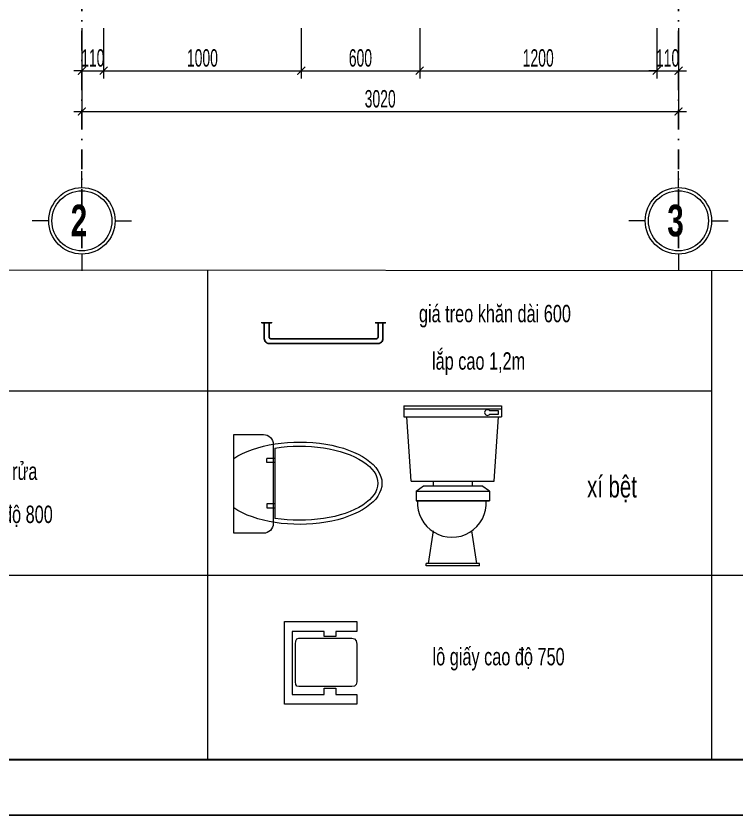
# Model space of a CAD drawing. Header units: inches. Extents: x 274208 to 641690, y -81912 to 129129.
# Drawn here: x 446057 to 449702, y -14890 to -10848 of the extents above; entities that cross this region are included whole.
import ezdxf

# ---------------------------------------------------------------- set-up
doc = ezdxf.new("R2010")
doc.units = ezdxf.units.IN
doc.header["$MEASUREMENT"] = 0
doc.header["$PDMODE"] = 3
doc.linetypes.add('DASHDOT', pattern=[1, 0.5, -0.25, 0, -0.25])
for name, color, linetype, lineweight in [('03.Manh', 251, 'Continuous', 13), ('05.Text', 253, 'Continuous', 18), ('07.Noi that', 169, 'Continuous', 5), ('07.noithat', 250, 'Continuous', 9), ('08.Dim', 156, 'Continuous', 15), ('10.Text', 254, 'Continuous', 18), ('11.Khung bo', 32, 'Continuous', 50), ('12.Khung', 36, 'Continuous', 25), ('Alliance-manh', 8, 'Continuous', 13)]:
    doc.layers.add(name, color=color, linetype=linetype, lineweight=lineweight)
doc.layers.add('HACH', color=250, linetype='Continuous')
doc.layers.add('TRUC', color=250, linetype='DASHDOT')
doc.layers.add('Tpl_Bound', color=1, linetype='Continuous', plot=False)
doc.styles.add('AVANTHB', font='')
doc.styles.add('TT5_Text Dim', font='hoatbif.shx', dxfattribs={"width": 0.6})
doc.styles.get('AVANTHB').set_extended_font_data('.VnAvantH', bold=True)
doc.dimstyles.new('TT5_Dim 1-40', dxfattribs={"dimscale": 40, "dimtxt": 2.2, "dimasz": 1, "dimexe": 1, "dimexo": 0.5, "dimgap": 0.5, "dimtad": 1, "dimdec": 0, "dimzin": 0, "dimdsep": 46, "dimtxsty": 'TT5_Text Dim', "dimblk": 'ARCHTICK', "dimcen": 0, "dimdle": 1, "dimclrd": 256, "dimclre": 256, "dimclrt": 1, "dimadec": 0, "dimazin": 0, "dimtfac": 0.015, "dimtdec": 0, "dimtix": 1, "dimtmove": 2, "dimatfit": 3, "dimldrblk": 'DOT', "dimfxl": 1, "dimtolj": 1, "dimtzin": 0, "dimlwd": -1, "dimlwe": -1, "dimarcsym": 1})

# ---------------------------------------------------------------- blocks, each defined once
blk = doc.blocks.new('100')
at = {"layer": '11.Khung bo', "const_width": 26.7}
blk.add_lwpolyline([(1860913, -945240), (1860913, -916940), (1896063, -916940), (1896063, -945240)], close=True, dxfattribs=at)
at = {"layer": '12.Khung', "color": 1}
blk.add_lwpolyline([(1901579, -945940), (1901579, -916240), (1859580, -916240), (1859580, -945940)], close=True, dxfattribs=at)
blk = doc.blocks.new('ewefw')
at = {"linetype": 'Continuous', "ltscale": 50}
for p, q in [((-29.8, -53.2), (-29.8, 69.1)), ((-29.8, 69.1), (109.8, 69.1)), ((109.8, 69.1), (109.8, -53.2)), ((93.1, 56), (-13, 56)), ((-13, 56), (-13, 1.7)), ((93.1, 1.7), (93.1, 56)), ((0, 44.9), (0.9, 48)), ((0, -44.9), (0, 44.9)), ((0.9, 48), (3.7, 49.8)), ((3.7, 49.8), (8.4, 50.4)), ((8.4, 50.4), (71.6, 50.4)), ((71.6, 50.4), (77.2, 49.8)), ((77.2, 49.8), (80.7, 48)), ((80.7, 48), (81.9, 44.9)), ((81.9, 44.9), (81.9, -44.9)), ((-13, 1.7), (-2.8, 1.7)), ((-2.8, 1.7), (-2.8, -17.8)), ((84.7, -17.8), (84.7, 1.7)), ((84.7, 1.7), (93.1, 1.7)), ((-2.8, -17.8), (-13, -17.8)), ((-13, -17.8), (-13, -53.2)), ((93.1, -17.8), (84.7, -17.8)), ((93.1, -53.2), (93.1, -17.8)), ((-13, -53.2), (-29.8, -53.2)), ((0.9, -49.5), (0, -44.9)), ((3.7, -52.3), (0.9, -49.5)), ((8.4, -53.2), (3.7, -52.3)), ((71.6, -53.2), (8.4, -53.2)), ((77.2, -52.3), (71.6, -53.2)), ((80.7, -49.5), (77.2, -52.3)), ((81.9, -44.9), (80.7, -49.5)), ((109.8, -53.2), (93.1, -53.2))]:
    blk.add_line(p, q, dxfattribs=at)
blk = doc.blocks.new('A$C3D407474')
for points in [[(0, 60), (0, 55), (60, 55), (60, 60)], [(780, 60), (780, 55), (720, 55), (720, 60)]]:
    blk.add_lwpolyline(points)
for points in [[(15, 55), (15, -45, 0.414214), (45, -75), (735, -75, 0.414214), (765, -45), (765, 55)], [(45, 55), (45, -35, 0.414214), (55, -45), (725, -45, 0.414214), (735, -35), (735, 55)]]:
    blk.add_lwpolyline(points, format="xyb")
blk = doc.blocks.new('wwwww')
at = {"layer": '07.Noi that'}
blk.add_line((571663.7, -68649), (571663.7, -68703.4), dxfattribs=at)
at = {"layer": '07.noithat'}
for p, q in [((571663.7, -68649), (572158.7, -68649)), ((571663.7, -68663.8), (572158.7, -68663.8)), ((572142.1, -68674.1), (572098.4, -68674.1)), ((572142.1, -68690.9), (572142.1, -68674.1)), ((572158.7, -68649), (572158.7, -68703.4)), ((571663.7, -68703.4), (572158.7, -68703.4)), ((571700.9, -69030.1), (571679.7, -68703.4)), ((572098.4, -68690.9), (572142.1, -68690.9)), ((572121.6, -69030.1), (572142.8, -68703.4)), ((571700.9, -69030.1), (572121.6, -69030.1)), ((571812.2, -69030.1), (571812.2, -69054)), ((572010.2, -69030.1), (572010.2, -69054)), ((571725.6, -69079.6), (571763.2, -69054)), ((571725.6, -69079.6), (571725.6, -69129.1)), ((571725.6, -69079.6), (572096.9, -69079.6)), ((571763.2, -69054), (572059.3, -69054)), ((572096.9, -69079.6), (572059.3, -69054)), ((572096.9, -69079.6), (572096.9, -69129.1)), ((572096.9, -69129.1), (571725.6, -69129.1)), ((571725.6, -69129.1), (572096.9, -69129.1)), ((571788.9, -69445.9), (571814.4, -69281.1)), ((572033.6, -69445.9), (572008.1, -69281.1)), ((571776.5, -69458.3), (571776.5, -69445.9)), ((572046, -69445.9), (571776.5, -69445.9)), ((572046, -69458.3), (572046, -69445.9)), ((572046, -69458.3), (571776.5, -69458.3))]:
    blk.add_line(p, q, dxfattribs=at)
for centre, radius, start, end in [((572086.8, -68682.5), 14.4, 35.7964, 324.2036), ((571907.1, -69139.3), 174.1, 176.6506, 3.3494)]:
    blk.add_arc(centre, radius, start, end, dxfattribs=at)
blk = doc.blocks.new('A$C44375D42')
at = {"layer": '03.Manh'}
for p, q in [((431.3, 208.3), (75.5, 208.3)), ((128.4, 166.7), (128.4, 208.3)), ((149.2, 208.3), (149.2, 166.7)), ((357.6, 208.3), (357.6, 166.7)), ((378.4, 208.3), (378.4, 166.7)), ((149.2, 166.7), (128.4, 166.7)), ((357.6, 166.7), (378.4, 166.7))]:
    blk.add_line(p, q, dxfattribs=at)
blk.add_lwpolyline([(500, 0), (500, 150, 0.414214), (450, 200), (50, 200, 0.414214), (0, 150), (0, 0)], format="xyb", close=True, dxfattribs=at)
for major_axis, ratio, start_param, end_param in [((0, -416.7), 0.5, 0.643501, 5.639684), ((0, -395.8), 0.473683, 1.249496, 5.033665)]:
    blk.add_ellipse((253.4, 333.3), major_axis=major_axis, ratio=ratio, start_param=start_param, end_param=end_param, dxfattribs=at)
blk = doc.blocks.new('_ARCHTICK')
at = {"color": 0, "linetype": 'ByBlock', "const_width": 0.15}
blk.add_lwpolyline([(-0.5, -0.5), (0.5, 0.5)], dxfattribs=at)
blk = doc.blocks.new('*D1197')
at = {"layer": '08.Dim', "transparency": 16777216}
for p, q in [((446391.1, -10909.4), (446391.1, -11164.6)), ((446501.1, -10909.4), (446501.1, -11164.6)), ((446391.1, -11124.6), (446351.1, -11124.6)), ((446391.1, -11124.6), (446501.1, -11124.6)), ((446501.1, -11124.6), (446541.1, -11124.6))]:
    blk.add_line(p, q, dxfattribs=at)
at = {"layer": 'Defpoints', "color": 0, "transparency": 16777216}
for p in [(446391.1, -10889.4), (446501.1, -10889.4), (446501.1, -11124.6)]:
    blk.add_point(p, dxfattribs=at)
at = {"layer": '08.Dim', "transparency": 16777216, "xscale": 40, "yscale": 40, "zscale": 40}
blk.add_blockref('_ARCHTICK', (446391.1, -11124.6), dxfattribs=at)
at = {"layer": '08.Dim', "transparency": 16777216, "xscale": 40, "yscale": 40, "zscale": 40, "rotation": 180}
blk.add_blockref('_ARCHTICK', (446501.1, -11124.6), dxfattribs=at)
at = {"layer": '08.Dim', "color": 1, "transparency": 16777216, "insert": (446446.1, -11060.6), "char_height": 88, "attachment_point": 5, "style": 'TT5_Text Dim'}
blk.add_mtext('\\A1;110', dxfattribs=at)
blk = doc.blocks.new('_DOT')
at = {"color": 1, "linetype": 'ByBlock'}
blk.add_line((-0.5, 0), (-1, 0), dxfattribs=at)
at = {"color": 1, "linetype": 'ByBlock', "const_width": 0.5}
blk.add_lwpolyline([(-0.25, 0, 1), (0.25, 0, 1)], format="xyb", close=True, dxfattribs=at)
blk = doc.blocks.new('*D1198')
at = {"layer": '08.Dim', "transparency": 16777216}
for p, q in [((446501.1, -10909.4), (446501.1, -11164.6)), ((447501.1, -10909.4), (447501.1, -11164.6)), ((446461.1, -11124.6), (447541.1, -11124.6))]:
    blk.add_line(p, q, dxfattribs=at)
at = {"layer": 'Defpoints', "color": 0, "transparency": 16777216}
for p in [(446501.1, -10889.4), (447501.1, -10889.4), (447501.1, -11124.6)]:
    blk.add_point(p, dxfattribs=at)
at = {"layer": '08.Dim', "transparency": 16777216, "xscale": 40, "yscale": 40, "zscale": 40, "rotation": 180}
blk.add_blockref('_ARCHTICK', (446501.1, -11124.6), dxfattribs=at)
at = {"layer": '08.Dim', "transparency": 16777216, "xscale": 40, "yscale": 40, "zscale": 40}
blk.add_blockref('_ARCHTICK', (447501.1, -11124.6), dxfattribs=at)
at = {"layer": '08.Dim', "color": 1, "transparency": 16777216, "insert": (447001.1, -11060.6), "char_height": 88, "attachment_point": 5, "style": 'TT5_Text Dim'}
blk.add_mtext('\\A1;1000', dxfattribs=at)
blk = doc.blocks.new('*D1199')
at = {"layer": '08.Dim', "transparency": 16777216}
for p, q in [((447501.1, -10909.4), (447501.1, -11164.6)), ((448101.1, -10909.4), (448101.1, -11164.6)), ((447461.1, -11124.6), (448141.1, -11124.6))]:
    blk.add_line(p, q, dxfattribs=at)
at = {"layer": 'Defpoints', "color": 0, "transparency": 16777216}
for p in [(447501.1, -10889.4), (448101.1, -10889.4), (448101.1, -11124.6)]:
    blk.add_point(p, dxfattribs=at)
at = {"layer": '08.Dim', "transparency": 16777216, "xscale": 40, "yscale": 40, "zscale": 40, "rotation": 180}
blk.add_blockref('_ARCHTICK', (447501.1, -11124.6), dxfattribs=at)
at = {"layer": '08.Dim', "transparency": 16777216, "xscale": 40, "yscale": 40, "zscale": 40}
blk.add_blockref('_ARCHTICK', (448101.1, -11124.6), dxfattribs=at)
at = {"layer": '08.Dim', "color": 1, "transparency": 16777216, "insert": (447801.1, -11060.6), "char_height": 88, "attachment_point": 5, "style": 'TT5_Text Dim'}
blk.add_mtext('\\A1;600', dxfattribs=at)
blk = doc.blocks.new('*D1200')
at = {"layer": '08.Dim', "transparency": 16777216}
for p, q in [((448101.1, -10909.4), (448101.1, -11164.6)), ((449301.1, -10909.4), (449301.1, -11164.6)), ((448061.1, -11124.6), (449341.1, -11124.6))]:
    blk.add_line(p, q, dxfattribs=at)
at = {"layer": 'Defpoints', "color": 0, "transparency": 16777216}
for p in [(448101.1, -10889.4), (449301.1, -10889.4), (449301.1, -11124.6)]:
    blk.add_point(p, dxfattribs=at)
at = {"layer": '08.Dim', "transparency": 16777216, "xscale": 40, "yscale": 40, "zscale": 40, "rotation": 180}
blk.add_blockref('_ARCHTICK', (448101.1, -11124.6), dxfattribs=at)
at = {"layer": '08.Dim', "transparency": 16777216, "xscale": 40, "yscale": 40, "zscale": 40}
blk.add_blockref('_ARCHTICK', (449301.1, -11124.6), dxfattribs=at)
at = {"layer": '08.Dim', "color": 1, "transparency": 16777216, "insert": (448701.1, -11060.6), "char_height": 88, "attachment_point": 5, "style": 'TT5_Text Dim'}
blk.add_mtext('\\A1;1200', dxfattribs=at)
blk = doc.blocks.new('*D1201')
at = {"layer": '08.Dim', "transparency": 16777216}
for p, q in [((449301.1, -10909.4), (449301.1, -11164.6)), ((449411.1, -10909.4), (449411.1, -11164.6)), ((449301.1, -11124.6), (449261.1, -11124.6)), ((449301.1, -11124.6), (449411.1, -11124.6)), ((449411.1, -11124.6), (449451.1, -11124.6))]:
    blk.add_line(p, q, dxfattribs=at)
at = {"layer": 'Defpoints', "color": 0, "transparency": 16777216}
for p in [(449301.1, -10889.4), (449411.1, -10889.4), (449411.1, -11124.6)]:
    blk.add_point(p, dxfattribs=at)
at = {"layer": '08.Dim', "transparency": 16777216, "xscale": 40, "yscale": 40, "zscale": 40}
blk.add_blockref('_ARCHTICK', (449301.1, -11124.6), dxfattribs=at)
at = {"layer": '08.Dim', "transparency": 16777216, "xscale": 40, "yscale": 40, "zscale": 40, "rotation": 180}
blk.add_blockref('_ARCHTICK', (449411.1, -11124.6), dxfattribs=at)
at = {"layer": '08.Dim', "color": 1, "transparency": 16777216, "insert": (449356.1, -11060.6), "char_height": 88, "attachment_point": 5, "style": 'TT5_Text Dim'}
blk.add_mtext('\\A1;110', dxfattribs=at)
blk = doc.blocks.new('*D1202')
at = {"layer": '08.Dim', "transparency": 16777216}
for p, q in [((446391.1, -10909.4), (446391.1, -11371.2)), ((449411.1, -10909.4), (449411.1, -11371.2)), ((446351.1, -11331.2), (449451.1, -11331.2))]:
    blk.add_line(p, q, dxfattribs=at)
at = {"layer": 'Defpoints', "color": 0, "transparency": 16777216}
for p in [(446391.1, -10889.4), (449411.1, -10889.4), (449411.1, -11331.2)]:
    blk.add_point(p, dxfattribs=at)
at = {"layer": '08.Dim', "transparency": 16777216, "xscale": 40, "yscale": 40, "zscale": 40, "rotation": 180}
blk.add_blockref('_ARCHTICK', (446391.1, -11331.2), dxfattribs=at)
at = {"layer": '08.Dim', "transparency": 16777216, "xscale": 40, "yscale": 40, "zscale": 40}
blk.add_blockref('_ARCHTICK', (449411.1, -11331.2), dxfattribs=at)
at = {"layer": '08.Dim', "color": 1, "transparency": 16777216, "insert": (447901.1, -11267.2), "char_height": 88, "attachment_point": 5, "style": 'TT5_Text Dim'}
blk.add_mtext('\\A1;3020', dxfattribs=at)
blk = doc.blocks.new('DANHTRUC')
for p, q in [((980383, -947347), (980383, -947137)), ((979963, -947767), (979753, -947767)), ((980803, -947767), (981013, -947767)), ((980383, -948187), (980383, -948397))]:
    blk.add_line(p, q)
for radius in [420, 380]:
    blk.add_circle((980383, -947767), radius)

msp = doc.modelspace()

# ---------------------------------------------------------------- linework, layer by layer
at = {"layer": 'Alliance-manh', "ltscale": 2}
for p, q in [((447029, -14610.2), (447029, -12134.3)), ((449580, -14610.2), (449580, -12134.3)), ((444433, -12744.9), (449580, -12744.9)), ((444445, -13676.8), (447513.1, -13676.8)), ((447513.1, -13676.8), (451402.7, -13676.8))]:
    msp.add_line(p, q, dxfattribs=at)
msp.add_lwpolyline([(451402.7, -14610.2), (451402.7, -12136.9), (444454.5, -12134.3)], dxfattribs=at)
at = {"layer": 'Tpl_Bound', "color": 1}
msp.add_lwpolyline([(443921.2, -14890.2), (443921.2, -3010.3), (460721, -3010.3), (460721, -14890.2)], close=True, dxfattribs=at)
at = {"layer": 'TRUC', "ltscale": 200}
for p, q in [((446391.1, -12023.2), (446391.1, -7656.7)), ((449411.1, -12023.2), (449411.1, -7656.7))]:
    msp.add_line(p, q, dxfattribs=at)

# ---------------------------------------------------------------- block references
at = {"layer": '03.Manh'}
msp.add_blockref('wwwww', (-123642.9, 55828.5), dxfattribs=at)
at = {"layer": '03.Manh', "xscale": -1, "rotation": 270}
msp.add_blockref('A$C44375D42', (447160.1, -13465), dxfattribs=at)
at = {"layer": '05.Text', "xscale": 0.4, "yscale": 0.4, "zscale": 0.4}
for name, p in [('100', (-299910.7, 363485.7)), ('DANHTRUC', (54237.8, 367222.5)), ('DANHTRUC', (57257.8, 367222.5))]:
    msp.add_blockref(name, p, dxfattribs=at)
at = {"layer": '07.noithat', "xscale": 3, "yscale": 3, "zscale": 3, "rotation": 90.00000000000001}
msp.add_blockref('ewefw', (447623.3, -14240.8), dxfattribs=at)
at = {"layer": 'HACH', "xscale": 0.8000000000465661, "yscale": 0.8000000000465661, "zscale": 0.8000000000465661}
msp.add_blockref('A$C3D407474', (447302.6, -12444.5), dxfattribs=at)

# ---------------------------------------------------------------- texts
at = {"layer": '05.Text', "style": 'AVANTHB', "width": 0.7}
for s, p in [('2', (446334.5, -11962.3)), ('3', (449354.5, -11962.3))]:
    msp.add_text(s, height=160, dxfattribs=at).set_placement(p)
at = {"layer": '10.Text', "style": 'TT5_Text Dim', "width": 0.7}
for s, height, p in [('gi¸ treo kh¨n dµi 600', 88, (448097.3, -12397.3)), ('l¾p cao 1,2m', 88, (448163.5, -12637.2)), ('chËu röa ', 88, (445836.1, -13195)), ('xÝ bÖt', 110, (448948.6, -13283.8)), ('cao ®é 800', 88, (445836.1, -13413)), ('l« giÊy cao ®é 750', 88, (448166.3, -14132.9))]:
    msp.add_text(s, height=height, dxfattribs=at).set_placement(p)

# ---------------------------------------------------------------- dimensions: what is measured, and where the dimension line sits
at = {"layer": '08.Dim'}
for base, p1, p2, picture, middle in [((446501.1, -11124.6), (446391.1, -10889.4), (446501.1, -10889.4), '*D1197', (446446.1, -11060.6)), ((449411.1, -11331.2), (446391.1, -10889.4), (449411.1, -10889.4), '*D1202', (447901.1, -11267.2)), ((447501.1, -11124.6), (446501.1, -10889.4), (447501.1, -10889.4), '*D1198', (447001.1, -11060.6)), ((448101.1, -11124.6), (447501.1, -10889.4), (448101.1, -10889.4), '*D1199', (447801.1, -11060.6)), ((449301.1, -11124.6), (448101.1, -10889.4), (449301.1, -10889.4), '*D1200', (448701.1, -11060.6)), ((449411.1, -11124.6), (449301.1, -10889.4), (449411.1, -10889.4), '*D1201', (449356.1, -11060.6))]:
    dim = msp.add_linear_dim(base=base, p1=p1, p2=p2, dimstyle='TT5_Dim 1-40', dxfattribs=at)
    dim.commit()
    dim.dimension.update_dxf_attribs({"geometry": picture, "text_midpoint": middle})

doc.saveas('drawing.dxf')
